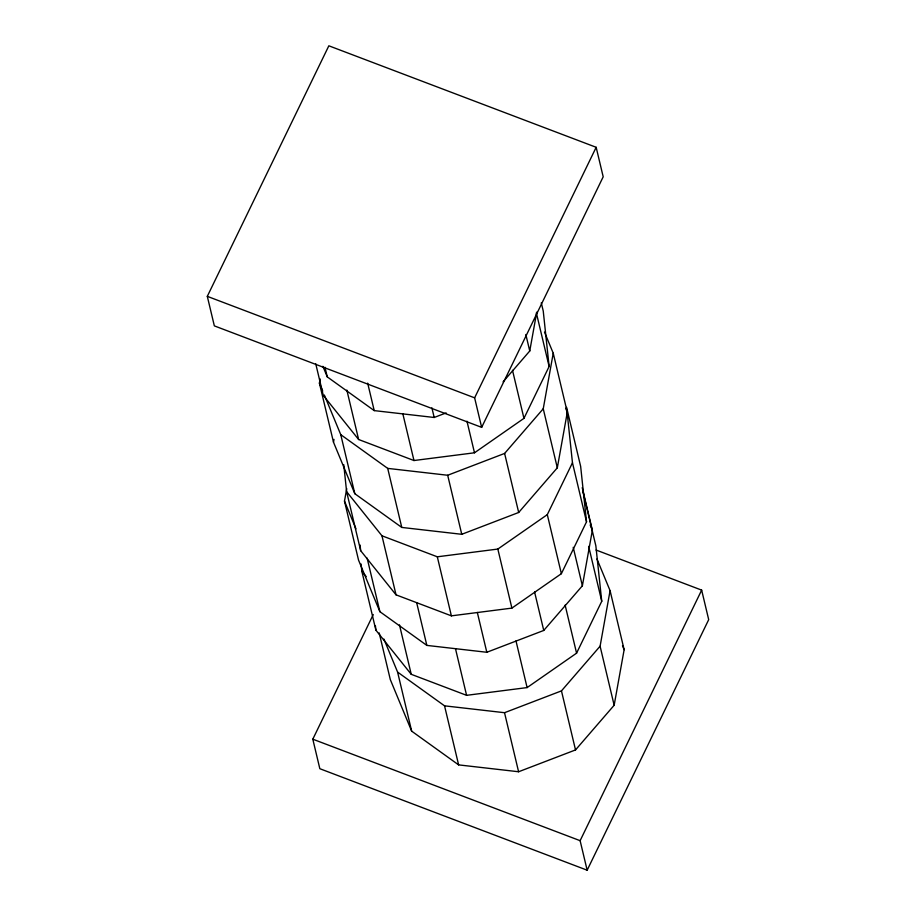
<?xml version="1.0" encoding="UTF-8"?>
<svg xmlns="http://www.w3.org/2000/svg" width="916" height="916" viewBox="0 0 916 916"><rect width="100%" height="100%" fill="white"/><g stroke="black" fill="none" stroke-linecap="round" stroke-linejoin="round"><path stroke-width="1.37" d="M544.482 332.073L553.23 353.21L567.302 412.257L557.317 467.813L518.685 512.479L461.756 534.303L401.769 527.433L354.824 493.713L333.481 442.165L319.409 383.117L320.165 378.949M333.481 442.165L333.985 439.394M582.221 487.667L592.366 530.227L582.381 585.782L543.749 630.448L486.82 652.272L426.845 645.402L379.888 611.682L358.545 560.134L344.485 501.098L346.729 488.594M503.09 381.823L529.757 350.988L536.753 312.104M557.317 467.813L543.245 408.765L553.23 353.21M379.201 632.922L390.319 679.615L411.662 731.151L458.618 764.883L518.593 771.753L575.523 749.929L614.155 705.251L600.095 646.204L610.079 590.66L596.946 558.943M614.155 705.251L624.139 649.707L610.079 590.66M207.302 296.349L328.844 45.8L596.167 147.293L603.197 176.811L481.656 427.36L214.344 325.878L207.302 296.349L474.625 397.842L481.656 427.36M474.625 397.842L596.167 147.293M596.076 550.035L701.656 590.122L708.698 619.651L587.156 870.2L319.833 768.707L312.803 739.189L373.259 614.556M315.745 363.789L323.268 395.38L358.625 439.508L413.975 460.53L474.488 452.79L523.952 418.36L549.119 366.492L543.245 311.051L541.276 302.818M346.614 491.652L381.961 535.791L437.31 556.802L497.835 549.062L547.299 514.643L572.466 462.763L566.58 407.334L580.652 466.381L586.526 521.811L561.371 573.691L511.895 608.11L451.382 615.85L396.033 594.839L360.675 550.699L346.614 491.652L343.752 464.652M361.076 564.016L361.82 571.126L375.892 630.174L411.238 674.313L466.588 695.324L527.112 687.584L576.576 653.165L601.743 601.285L595.858 545.844L583.103 492.293M587.156 870.2L580.126 840.682L701.656 590.122M324.344 395.014L340.763 434.665L387.708 468.385L447.684 475.255L504.613 453.431L543.245 408.765M383.918 639.07L397.601 672.104L444.546 705.835L504.521 712.705L561.462 690.882L600.095 646.204M322.89 366.308L327.264 376.888L374.22 410.608L434.195 417.478L446.115 412.91M312.803 739.189L580.126 840.682M361.82 571.126L366.24 576.645M565.653 408.296L567.302 412.257M590.179 524.948L592.366 530.227M622.502 645.734L624.139 649.707M319.409 383.117L322.695 391.052M344.485 501.098L355.969 528.841M572.466 462.763L586.526 521.811M536.364 312.94L549.119 366.492M588.656 546.36L601.743 601.285M525.83 334.512L529.757 350.988M573.221 547.333L582.381 585.782M547.299 514.643L561.371 573.691M512.502 370.304L523.952 418.36M565.126 605.098L576.576 653.165M561.462 690.882L575.523 749.929M504.613 453.431L518.685 512.479M534.589 591.999L543.749 630.448M497.835 549.062L511.895 608.11M466.965 421.2L474.488 452.79M515.983 640.891L527.112 687.584M431.905 407.872L434.195 417.478M504.521 712.705L518.593 771.753M447.684 475.255L461.756 534.303M477.328 612.449L486.82 652.272M437.31 556.802L451.382 615.85M402.845 413.837L413.975 460.53M455.47 648.631L466.588 695.324M367.671 383.151L374.22 410.608M444.546 705.835L458.618 764.883M387.708 468.385L401.769 527.433M416.7 602.842L426.845 645.402M381.961 535.791L396.033 594.839M346.843 390.079L358.625 439.508M399.468 624.872L411.238 674.313M324.974 367.27L327.264 376.888M397.601 672.104L411.662 731.151M340.763 434.665L354.824 493.713M367.133 558.13L379.888 611.682M375.434 625.903L375.892 630.174M360.08 545.02L360.675 550.699"/></g></svg>
